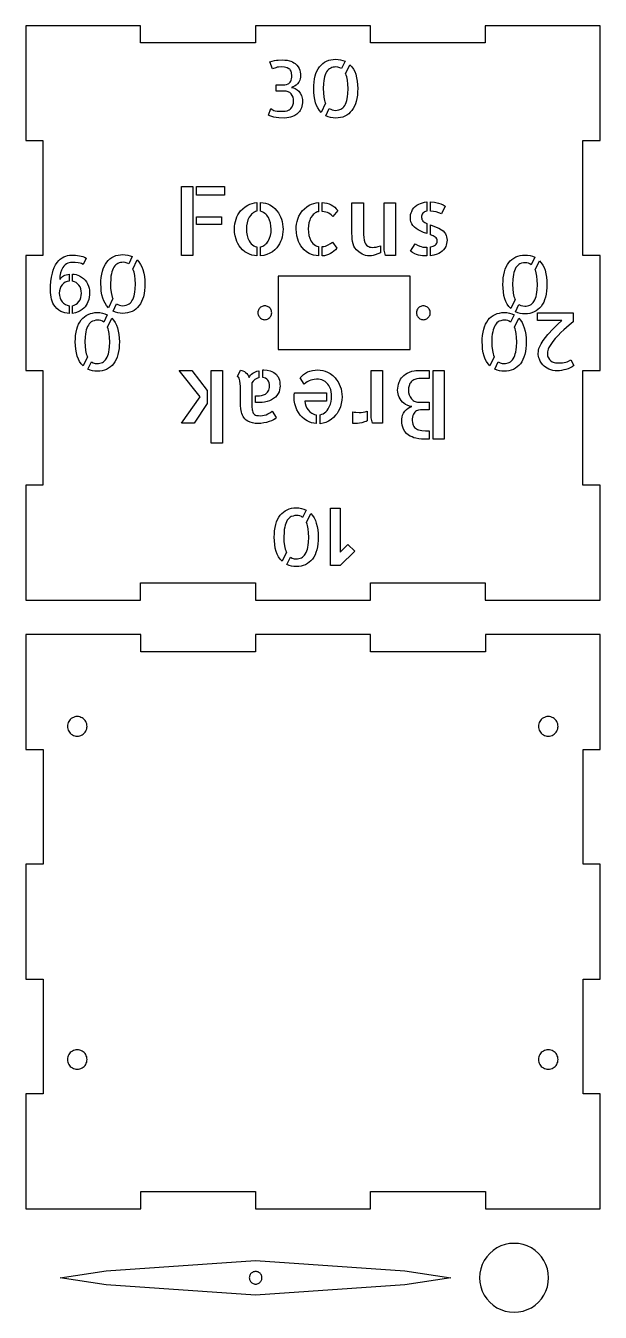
# Model space of a CAD drawing. Header units: millimetres. Extents: x 6 to 317, y 8 to 232.
# Drawn here: x 6 to 106, y 8 to 232 of the extents above; entities that cross this region are included whole.
import ezdxf

# ---------------------------------------------------------------- set-up
doc = ezdxf.new("R2010")
doc.units = ezdxf.units.MM
doc.layers.add('CUT', color=1, linetype='Continuous')
doc.layers.add('ENGRAVE', color=7, linetype='Continuous')

msp = doc.modelspace()

# ---------------------------------------------------------------- linework, layer by layer
at = {"layer": 'CUT'}
for points in [[(102.98, 211.97), (105.98, 211.97), (105.98, 231.97), (85.98, 231.97), (85.98, 228.97), (65.98, 228.97), (65.98, 231.97), (45.98, 231.97), (45.98, 228.97), (25.98, 228.97), (25.98, 231.97), (5.98, 231.97), (5.98, 211.97), (8.98, 211.97), (8.98, 191.97), (5.98, 191.97), (5.98, 171.97), (8.98, 171.97), (8.98, 151.97), (5.98, 151.97), (5.98, 131.97), (25.98, 131.97), (25.98, 134.97), (45.98, 134.97), (45.98, 131.97), (65.98, 131.97), (65.98, 134.97), (85.98, 134.97), (85.98, 131.97), (105.98, 131.97), (105.98, 151.97), (102.98, 151.97), (102.98, 171.97), (105.98, 171.97), (105.98, 191.97), (102.98, 191.97), (102.98, 211.97)], [(49.9, 175.6), (72.9, 175.6), (72.9, 188.4), (49.9, 188.4)], [(48.8, 182), (48.79, 182.16), (48.76, 182.31), (48.71, 182.46), (48.64, 182.6), (48.55, 182.73), (48.45, 182.85), (48.33, 182.95), (48.2, 183.04), (48.06, 183.11), (47.91, 183.16), (47.76, 183.19), (47.6, 183.2), (47.44, 183.19), (47.29, 183.16), (47.14, 183.11), (47, 183.04), (46.87, 182.95), (46.75, 182.85), (46.65, 182.73), (46.56, 182.6), (46.49, 182.46), (46.44, 182.31), (46.41, 182.16), (46.4, 182), (46.41, 181.84), (46.44, 181.69), (46.49, 181.54), (46.56, 181.4), (46.65, 181.27), (46.75, 181.15), (46.87, 181.05), (47, 180.96), (47.14, 180.89), (47.29, 180.84), (47.44, 180.81), (47.6, 180.8), (47.76, 180.81), (47.91, 180.84), (48.06, 180.89), (48.2, 180.96), (48.33, 181.05), (48.45, 181.15), (48.55, 181.27), (48.64, 181.4), (48.71, 181.54), (48.76, 181.69), (48.79, 181.84)], [(76.4, 182), (76.39, 182.16), (76.36, 182.31), (76.31, 182.46), (76.24, 182.6), (76.15, 182.73), (76.05, 182.85), (75.93, 182.95), (75.8, 183.04), (75.66, 183.11), (75.51, 183.16), (75.36, 183.19), (75.2, 183.2), (75.04, 183.19), (74.89, 183.16), (74.74, 183.11), (74.6, 183.04), (74.47, 182.95), (74.35, 182.85), (74.25, 182.73), (74.16, 182.6), (74.09, 182.46), (74.04, 182.31), (74.01, 182.16), (74, 182), (74.01, 181.84), (74.04, 181.69), (74.09, 181.54), (74.16, 181.4), (74.25, 181.27), (74.35, 181.15), (74.47, 181.05), (74.6, 180.96), (74.74, 180.89), (74.89, 180.84), (75.04, 180.81), (75.2, 180.8), (75.36, 180.81), (75.51, 180.84), (75.66, 180.89), (75.8, 180.96), (75.93, 181.05), (76.05, 181.15), (76.15, 181.27), (76.24, 181.4), (76.31, 181.54), (76.36, 181.69), (76.39, 181.84)], [(86, 26), (106, 26), (106, 46), (103, 46), (103, 66), (106, 66), (106, 86), (103, 86), (103, 106), (106, 106), (106, 126), (86, 126), (86, 123), (66, 123), (66, 126), (46, 126), (46, 123), (26, 123), (26, 126), (6, 126), (6, 106), (9, 106), (9, 86), (6, 86), (6, 66), (9, 66), (9, 46), (6, 46), (6, 26), (26, 26), (26, 29), (46, 29), (46, 26), (66, 26), (66, 29), (86, 29), (86, 26)], [(16.65, 110), (16.63, 110.22), (16.59, 110.44), (16.52, 110.65), (16.42, 110.85), (16.3, 111.03), (16.15, 111.2), (15.98, 111.35), (15.8, 111.47), (15.6, 111.57), (15.39, 111.64), (15.17, 111.69), (14.95, 111.7), (14.72, 111.69), (14.51, 111.64), (14.3, 111.57), (14.1, 111.47), (13.91, 111.35), (13.74, 111.2), (13.6, 111.03), (13.47, 110.85), (13.38, 110.65), (13.3, 110.44), (13.26, 110.22), (13.25, 110), (13.26, 109.78), (13.3, 109.56), (13.38, 109.35), (13.47, 109.15), (13.6, 108.97), (13.74, 108.8), (13.91, 108.65), (14.1, 108.53), (14.3, 108.43), (14.51, 108.36), (14.72, 108.31), (14.95, 108.3), (15.17, 108.31), (15.39, 108.36), (15.6, 108.43), (15.8, 108.53), (15.98, 108.65), (16.15, 108.8), (16.3, 108.97), (16.42, 109.15), (16.52, 109.35), (16.59, 109.56), (16.63, 109.78)], [(98.65, 110), (98.63, 110.22), (98.59, 110.44), (98.52, 110.65), (98.42, 110.85), (98.3, 111.03), (98.15, 111.2), (97.98, 111.35), (97.8, 111.47), (97.6, 111.57), (97.39, 111.64), (97.17, 111.69), (96.95, 111.7), (96.72, 111.69), (96.51, 111.64), (96.3, 111.57), (96.1, 111.47), (95.91, 111.35), (95.74, 111.2), (95.6, 111.03), (95.47, 110.85), (95.38, 110.65), (95.3, 110.44), (95.26, 110.22), (95.25, 110), (95.26, 109.78), (95.3, 109.56), (95.38, 109.35), (95.47, 109.15), (95.6, 108.97), (95.74, 108.8), (95.91, 108.65), (96.1, 108.53), (96.3, 108.43), (96.51, 108.36), (96.72, 108.31), (96.95, 108.3), (97.17, 108.31), (97.39, 108.36), (97.6, 108.43), (97.8, 108.53), (97.98, 108.65), (98.15, 108.8), (98.3, 108.97), (98.42, 109.15), (98.52, 109.35), (98.59, 109.56), (98.63, 109.78)], [(16.65, 52), (16.63, 52.22), (16.59, 52.44), (16.52, 52.65), (16.42, 52.85), (16.3, 53.03), (16.15, 53.2), (15.98, 53.35), (15.8, 53.47), (15.6, 53.57), (15.39, 53.64), (15.17, 53.69), (14.95, 53.7), (14.72, 53.69), (14.51, 53.64), (14.3, 53.57), (14.1, 53.47), (13.91, 53.35), (13.74, 53.2), (13.6, 53.03), (13.47, 52.85), (13.38, 52.65), (13.3, 52.44), (13.26, 52.22), (13.25, 52), (13.26, 51.78), (13.3, 51.56), (13.38, 51.35), (13.47, 51.15), (13.6, 50.97), (13.74, 50.8), (13.91, 50.65), (14.1, 50.53), (14.3, 50.43), (14.51, 50.36), (14.72, 50.31), (14.95, 50.3), (15.17, 50.31), (15.39, 50.36), (15.6, 50.43), (15.8, 50.53), (15.98, 50.65), (16.15, 50.8), (16.3, 50.97), (16.42, 51.15), (16.52, 51.35), (16.59, 51.56), (16.63, 51.78)], [(98.65, 52), (98.63, 52.22), (98.59, 52.44), (98.52, 52.65), (98.42, 52.85), (98.3, 53.03), (98.15, 53.2), (97.98, 53.35), (97.8, 53.47), (97.6, 53.57), (97.39, 53.64), (97.17, 53.69), (96.95, 53.7), (96.72, 53.69), (96.51, 53.64), (96.3, 53.57), (96.1, 53.47), (95.91, 53.35), (95.74, 53.2), (95.6, 53.03), (95.47, 52.85), (95.38, 52.65), (95.3, 52.44), (95.26, 52.22), (95.25, 52), (95.26, 51.78), (95.3, 51.56), (95.38, 51.35), (95.47, 51.15), (95.6, 50.97), (95.74, 50.8), (95.91, 50.65), (96.1, 50.53), (96.3, 50.43), (96.51, 50.36), (96.72, 50.31), (96.95, 50.3), (97.17, 50.31), (97.39, 50.36), (97.6, 50.43), (97.8, 50.53), (97.98, 50.65), (98.15, 50.8), (98.3, 50.97), (98.42, 51.15), (98.52, 51.35), (98.59, 51.56), (98.63, 51.78)], [(97, 14), (96.95, 14.78), (96.8, 15.55), (96.54, 16.3), (96.2, 17), (95.76, 17.65), (95.24, 18.24), (94.65, 18.76), (94, 19.2), (93.3, 19.54), (92.55, 19.8), (91.78, 19.95), (91, 20), (90.22, 19.95), (89.45, 19.8), (88.7, 19.54), (88, 19.2), (87.35, 18.76), (86.76, 18.24), (86.24, 17.65), (85.8, 17), (85.46, 16.3), (85.2, 15.55), (85.05, 14.78), (85, 14), (85.05, 13.22), (85.2, 12.45), (85.46, 11.7), (85.8, 11), (86.24, 10.35), (86.76, 9.76), (87.35, 9.24), (88, 8.8), (88.7, 8.46), (89.45, 8.2), (90.22, 8.05), (91, 8), (91.78, 8.05), (92.55, 8.2), (93.3, 8.46), (94, 8.8), (94.65, 9.24), (95.24, 9.76), (95.76, 10.35), (96.2, 11), (96.54, 11.7), (96.8, 12.45), (96.95, 13.22)], [(46, 17), (72, 15.2), (80, 14), (72, 12.8), (46, 11), (20, 12.8), (12, 14), (20, 15.2)], [(47.1, 14), (47.09, 14.14), (47.06, 14.28), (47.02, 14.42), (46.95, 14.55), (46.87, 14.67), (46.78, 14.78), (46.67, 14.87), (46.55, 14.95), (46.42, 15.02), (46.28, 15.06), (46.14, 15.09), (46, 15.1), (45.86, 15.09), (45.72, 15.06), (45.58, 15.02), (45.45, 14.95), (45.33, 14.87), (45.22, 14.78), (45.13, 14.67), (45.05, 14.55), (44.98, 14.42), (44.94, 14.28), (44.91, 14.14), (44.9, 14), (44.91, 13.86), (44.94, 13.72), (44.98, 13.58), (45.05, 13.45), (45.13, 13.33), (45.22, 13.22), (45.33, 13.13), (45.45, 13.05), (45.58, 12.98), (45.72, 12.94), (45.86, 12.91), (46, 12.9), (46.14, 12.91), (46.28, 12.94), (46.42, 12.98), (46.55, 13.05), (46.67, 13.13), (46.78, 13.22), (46.87, 13.33), (46.95, 13.45), (47.02, 13.58), (47.06, 13.72), (47.09, 13.86)]]:
    msp.add_lwpolyline(points, close=True, dxfattribs=at)
at = {"layer": 'ENGRAVE'}
for points in [[(52.77, 221.46), (52.5, 221.32), (52.24, 221.23), (52.57, 221.16), (52.89, 221.03), (53.21, 220.83), (53.5, 220.57), (53.77, 220.23), (53.98, 219.84), (54.06, 219.61), (54.12, 219.37), (54.16, 219.12), (54.17, 218.86), (54.16, 218.55), (54.12, 218.25), (54.06, 217.96), (53.97, 217.69), (53.75, 217.24), (53.62, 217.05), (53.48, 216.87), (53.16, 216.58), (52.8, 216.34), (52.45, 216.18), (52.08, 216.05), (51.76, 215.98), (51.43, 215.93), (50.98, 215.9), (50.05, 215.94), (49.6, 215.98), (49.18, 216.06), (48.67, 216.2), (48.45, 216.29), (48.27, 216.38), (48.63, 217.54), (48.86, 217.4), (49, 217.31), (49.18, 217.24), (49.43, 217.17), (49.75, 217.12), (50.21, 217.08), (50.75, 217.07), (51.15, 217.09), (51.52, 217.18), (51.7, 217.25), (51.86, 217.34), (52.01, 217.45), (52.15, 217.58), (52.35, 217.85), (52.5, 218.17), (52.58, 218.5), (52.61, 218.86), (52.58, 219.2), (52.51, 219.52), (52.37, 219.82), (52.19, 220.09), (52.07, 220.22), (51.94, 220.32), (51.8, 220.41), (51.64, 220.48), (51.31, 220.57), (50.95, 220.6), (49.58, 220.6), (49.57, 221.7), (50.49, 221.7), (51.09, 221.71), (51.39, 221.75), (51.67, 221.86), (51.8, 221.94), (51.92, 222.04), (52.03, 222.17), (52.12, 222.32), (52.2, 222.52), (52.26, 222.74), (52.29, 222.99), (52.3, 223.25), (52.25, 223.77), (52.18, 224.04), (52.03, 224.27), (51.93, 224.38), (51.8, 224.48), (51.5, 224.64), (51.28, 224.71), (51.05, 224.76), (50.52, 224.79), (49.99, 224.76), (49.74, 224.73), (49.52, 224.67), (48.96, 224.49), (48.49, 225.71), (49.29, 225.91), (49.61, 225.97), (49.95, 226), (50.68, 226.02), (51.09, 226), (51.49, 225.95), (51.89, 225.87), (52.16, 225.78), (52.42, 225.67), (52.66, 225.53), (52.89, 225.37), (53.16, 225.12), (53.38, 224.83), (53.56, 224.5), (53.68, 224.21), (53.76, 223.91), (53.8, 223.58), (53.82, 223.25), (53.8, 222.99), (53.75, 222.74), (53.67, 222.49), (53.5, 222.17), (53.29, 221.88), (53.04, 221.65), (52.77, 221.46)], [(60.98, 224.5), (60.66, 224.66), (60.32, 224.76), (59.97, 224.79), (59.73, 224.78), (59.5, 224.74), (59.28, 224.68), (59.07, 224.6), (58.86, 224.48), (58.68, 224.33), (58.52, 224.16), (58.37, 223.95), (58.23, 223.69), (58.11, 223.4), (58.01, 223.1), (57.93, 222.78), (57.86, 222.36), (57.81, 221.92), (57.76, 221.02), (57.79, 220.27), (57.87, 219.55), (57.98, 218.98), (58.06, 218.72), (58.16, 218.47), (57.41, 216.88), (57.1, 217.24), (56.84, 217.65), (56.62, 218.08), (56.45, 218.54), (56.29, 219.14), (56.18, 219.75), (56.13, 220.38), (56.11, 221.02), (56.12, 221.58), (56.17, 222.15), (56.25, 222.7), (56.37, 223.23), (56.51, 223.67), (56.68, 224.08), (56.89, 224.47), (57.13, 224.83), (57.39, 225.12), (57.68, 225.39), (58, 225.61), (58.34, 225.8), (58.72, 225.95), (59.11, 226.05), (59.52, 226.11), (59.93, 226.13), (60.36, 226.11), (60.78, 226.05), (61.19, 225.94), (61.57, 225.78), (60.98, 224.5)], [(61.68, 223.59), (61.67, 223.62), (62.42, 225.19), (62.74, 224.84), (63.02, 224.43), (63.25, 223.99), (63.43, 223.53), (63.59, 222.92), (63.7, 222.3), (63.75, 221.66), (63.77, 221.02), (63.76, 220.45), (63.71, 219.88), (63.63, 219.33), (63.51, 218.79), (63.37, 218.36), (63.2, 217.94), (62.99, 217.55), (62.74, 217.19), (62.48, 216.9), (62.2, 216.64), (61.88, 216.41), (61.53, 216.23), (61.16, 216.08), (60.76, 215.98), (60.35, 215.92), (59.93, 215.9), (59.49, 215.93), (59.05, 215.99), (58.63, 216.11), (58.22, 216.28), (58.83, 217.57), (59.07, 217.42), (59.32, 217.31), (59.6, 217.25), (59.89, 217.23), (60.21, 217.25), (60.51, 217.32), (60.81, 217.43), (61.01, 217.55), (61.2, 217.69), (61.36, 217.87), (61.51, 218.07), (61.65, 218.33), (61.77, 218.62), (61.87, 218.93), (61.95, 219.25), (62.02, 219.67), (62.07, 220.11), (62.12, 221.02), (62.08, 221.78), (61.99, 222.51), (61.87, 223.08), (61.78, 223.34), (61.68, 223.59)], [(35.06, 191.97), (33.08, 191.97), (33.08, 203.97), (35.06, 203.97), (35.06, 191.97)], [(35.73, 202.49), (35.73, 203.97), (40.58, 203.97), (40.58, 202.49), (35.73, 202.49)], [(43.36, 193.35), (43.12, 193.68), (42.91, 194.04), (42.74, 194.41), (42.59, 194.8), (42.44, 195.38), (42.35, 195.97), (42.32, 196.56), (42.34, 197.01), (42.39, 197.46), (42.48, 197.89), (42.6, 198.32), (42.75, 198.7), (42.93, 199.07), (43.14, 199.42), (43.39, 199.74), (43.75, 200.12), (44.17, 200.45), (44.62, 200.73), (44.99, 200.9), (45.38, 201.03), (45.78, 201.13), (46.2, 201.18), (46.2, 199.67), (45.99, 199.61), (45.8, 199.53), (45.61, 199.43), (45.44, 199.31), (45.29, 199.16), (45.14, 199), (44.89, 198.65), (44.77, 198.41), (44.67, 198.17), (44.52, 197.67), (44.43, 197.15), (44.41, 196.61), (44.44, 196.04), (44.53, 195.47), (44.67, 194.97), (44.88, 194.51), (45.04, 194.25), (45.22, 194.02), (45.44, 193.81), (45.67, 193.65), (45.93, 193.53), (46.2, 193.47), (46.2, 191.91), (45.78, 191.96), (45.36, 192.05), (44.96, 192.18), (44.59, 192.35), (44.14, 192.63), (43.73, 192.97), (43.36, 193.35)], [(47.63, 199.31), (47.4, 199.47), (47.14, 199.59), (46.86, 199.67), (46.86, 201.2), (47.29, 201.16), (47.71, 201.07), (48.11, 200.94), (48.49, 200.77), (48.95, 200.49), (49.36, 200.15), (49.72, 199.76), (49.96, 199.42), (50.17, 199.07), (50.35, 198.69), (50.49, 198.3), (50.62, 197.87), (50.7, 197.43), (50.75, 196.98), (50.77, 196.53), (50.75, 196.08), (50.7, 195.63), (50.61, 195.19), (50.49, 194.76), (50.33, 194.38), (50.15, 194.01), (49.94, 193.66), (49.7, 193.33), (49.33, 192.95), (48.92, 192.62), (48.46, 192.35), (47.95, 192.13), (47.41, 191.98), (46.86, 191.91), (46.86, 193.47), (47.07, 193.53), (47.27, 193.61), (47.45, 193.71), (47.63, 193.83), (47.79, 193.98), (47.93, 194.14), (48.19, 194.49), (48.32, 194.72), (48.42, 194.96), (48.58, 195.47), (48.68, 195.99), (48.7, 196.53), (48.67, 197.1), (48.58, 197.66), (48.43, 198.15), (48.22, 198.61), (48.09, 198.81), (47.95, 198.99), (47.8, 199.16), (47.63, 199.31)], [(54.11, 193.35), (53.87, 193.68), (53.66, 194.04), (53.48, 194.41), (53.34, 194.8), (53.19, 195.38), (53.1, 195.97), (53.07, 196.56), (53.08, 197.01), (53.13, 197.45), (53.22, 197.88), (53.34, 198.3), (53.54, 198.81), (53.8, 199.29), (54.12, 199.74), (54.49, 200.12), (54.9, 200.46), (55.35, 200.74), (55.73, 200.91), (56.12, 201.04), (56.52, 201.13), (56.94, 201.18), (56.94, 199.6), (56.74, 199.55), (56.54, 199.47), (56.36, 199.37), (56.19, 199.25), (56.03, 199.11), (55.89, 198.96), (55.64, 198.6), (55.52, 198.38), (55.42, 198.14), (55.26, 197.65), (55.18, 197.14), (55.15, 196.61), (55.18, 196.04), (55.27, 195.48), (55.42, 194.99), (55.62, 194.54), (55.78, 194.29), (55.97, 194.06), (56.18, 193.86), (56.41, 193.7), (56.67, 193.58), (56.94, 193.52), (56.94, 191.91), (56.52, 191.95), (56.1, 192.03), (55.71, 192.16), (55.33, 192.34), (54.88, 192.62), (54.47, 192.96), (54.11, 193.35)], [(59.15, 200.8), (59.47, 200.61), (59.77, 200.38), (60.05, 200.12), (60.31, 199.83), (59.43, 198.78), (59.29, 198.93), (59.13, 199.07), (58.76, 199.32), (58.5, 199.44), (58.22, 199.53), (57.92, 199.59), (57.61, 199.62), (57.61, 201.18), (58.01, 201.15), (58.41, 201.07), (58.79, 200.96), (59.15, 200.8)], [(62.78, 201.15), (64.77, 201.15), (64.77, 196.15), (64.78, 195.62), (64.82, 195.09), (64.89, 194.63), (65.03, 194.22), (65.15, 193.99), (65.32, 193.78), (65.52, 193.62), (65.7, 193.51), (65.91, 193.44), (66.14, 193.4), (66.38, 193.39), (66.65, 193.4), (66.98, 193.45), (67.36, 193.54), (67.73, 193.66), (67.73, 192.46), (67.28, 192.24), (66.81, 192.06), (66.49, 191.97), (66.16, 191.91), (65.83, 191.89), (65.47, 191.91), (65.13, 191.96), (64.83, 192.06), (64.55, 192.19), (64.29, 192.36), (64.04, 192.54), (63.55, 192.98), (63.3, 193.28), (63.11, 193.62), (62.97, 194), (62.87, 194.39), (62.82, 194.79), (62.79, 195.19), (62.78, 195.99), (62.78, 201.15)], [(68.4, 192.92), (68.4, 201.15), (70.38, 201.15), (70.38, 191.97), (68.61, 191.97), (68.4, 192.92)], [(73.37, 197.2), (73.17, 197.48), (73.04, 197.81), (72.96, 198.16), (72.94, 198.53), (72.95, 198.82), (72.99, 199.11), (73.06, 199.38), (73.17, 199.65), (73.34, 199.96), (73.55, 200.24), (73.8, 200.49), (74.09, 200.71), (74.39, 200.89), (74.72, 201.04), (75.07, 201.16), (75.42, 201.25), (75.79, 201.3), (75.79, 199.67), (75.59, 199.62), (75.42, 199.55), (75.26, 199.45), (75.13, 199.33), (75.02, 199.18), (74.95, 199), (74.9, 198.81), (74.89, 198.6), (74.91, 198.41), (74.95, 198.25), (75.03, 198.1), (75.14, 197.97), (75.44, 197.74), (75.79, 197.55), (75.79, 195.81), (75.23, 196), (74.66, 196.24), (74.3, 196.44), (73.96, 196.67), (73.64, 196.92), (73.37, 197.2)], [(77.81, 201.11), (78.23, 200.97), (78.63, 200.79), (79.01, 200.56), (78.38, 199.21), (77.92, 199.41), (77.44, 199.56), (76.95, 199.65), (76.45, 199.7), (76.45, 201.31), (77.14, 201.25), (77.81, 201.11)], [(35.73, 198.71), (40.08, 198.71), (40.08, 197.37), (35.73, 197.37), (35.73, 198.71)], [(77.28, 195.15), (76.89, 195.38), (76.45, 195.57), (76.45, 197.29), (77.45, 196.93), (77.92, 196.72), (78.37, 196.45), (78.63, 196.24), (78.86, 195.99), (79.05, 195.72), (79.17, 195.48), (79.26, 195.22), (79.3, 194.93), (79.32, 194.64), (79.3, 194.35), (79.26, 194.06), (79.19, 193.79), (79.09, 193.53), (78.92, 193.24), (78.72, 192.96), (78.48, 192.72), (78.2, 192.5), (77.9, 192.32), (77.58, 192.18), (77.02, 192.02), (76.45, 191.92), (76.45, 193.47), (76.7, 193.52), (76.93, 193.6), (77.13, 193.7), (77.31, 193.82), (77.44, 193.96), (77.54, 194.12), (77.59, 194.3), (77.61, 194.49), (77.59, 194.69), (77.53, 194.87), (77.42, 195.02), (77.28, 195.15)], [(59.04, 192.29), (58.71, 192.13), (58.36, 192.02), (57.99, 191.94), (57.61, 191.91), (57.61, 193.52), (57.88, 193.56), (58.14, 193.62), (58.38, 193.7), (58.61, 193.8), (59.01, 194.04), (59.4, 194.31), (60.13, 193.26), (59.89, 192.97), (59.62, 192.71), (59.34, 192.48), (59.04, 192.29)], [(73.69, 192.28), (73.32, 192.48), (72.97, 192.7), (73.8, 194.02), (74.18, 193.79), (74.57, 193.6), (74.83, 193.51), (75.11, 193.45), (75.4, 193.41), (75.71, 193.4), (75.79, 193.4), (75.79, 191.89), (75.04, 191.91), (74.7, 191.95), (74.36, 192.03), (74.02, 192.14), (73.69, 192.28)], [(15.13, 190.71), (14.6, 190.76), (14.06, 190.77), (13.8, 190.76), (13.56, 190.71), (13.32, 190.64), (13.1, 190.53), (12.84, 190.35), (12.62, 190.13), (12.43, 189.88), (12.3, 189.66), (12.19, 189.43), (12.03, 188.94), (11.93, 188.4), (11.89, 187.84), (11.95, 187.86), (12, 187.87), (12.1, 188.02), (12.23, 188.16), (12.39, 188.29), (12.57, 188.41), (12.8, 188.52), (13.04, 188.6), (13.3, 188.67), (13.56, 188.71), (13.56, 187.52), (13.21, 187.45), (12.87, 187.31), (12.58, 187.11), (12.33, 186.86), (12.12, 186.55), (11.96, 186.21), (11.86, 185.81), (11.83, 185.4), (11.86, 184.98), (11.96, 184.57), (12.12, 184.23), (12.33, 183.91), (12.58, 183.65), (12.88, 183.44), (13.21, 183.3), (13.56, 183.22), (13.56, 181.89), (13.18, 181.92), (12.81, 181.99), (12.45, 182.1), (12.12, 182.24), (11.73, 182.47), (11.39, 182.76), (11.09, 183.09), (10.89, 183.38), (10.72, 183.68), (10.59, 184.01), (10.48, 184.34), (10.4, 184.73), (10.34, 185.12), (10.3, 185.52), (10.29, 185.92), (10.31, 186.68), (10.36, 187.43), (10.46, 188.17), (10.62, 188.9), (10.77, 189.4), (10.96, 189.89), (11.19, 190.35), (11.47, 190.77), (11.72, 191.08), (12, 191.34), (12.3, 191.57), (12.63, 191.75), (12.94, 191.87), (13.26, 191.96), (13.59, 192.02), (13.91, 192.04), (14.63, 192.01), (15.35, 191.94), (15.66, 191.88), (15.95, 191.8), (16.23, 191.68), (16.49, 191.53), (15.98, 190.41), (15.71, 190.55), (15.43, 190.65), (15.13, 190.71)], [(23.94, 190.5), (23.62, 190.66), (23.29, 190.76), (22.94, 190.79), (22.7, 190.78), (22.46, 190.74), (22.24, 190.68), (22.03, 190.6), (21.83, 190.48), (21.64, 190.33), (21.48, 190.16), (21.33, 189.95), (21.19, 189.69), (21.07, 189.4), (20.97, 189.1), (20.89, 188.78), (20.82, 188.36), (20.77, 187.92), (20.72, 187.02), (20.76, 186.27), (20.83, 185.55), (20.95, 184.98), (21.02, 184.72), (21.12, 184.47), (20.37, 182.88), (20.06, 183.24), (19.8, 183.65), (19.58, 184.08), (19.41, 184.54), (19.25, 185.14), (19.14, 185.75), (19.09, 186.38), (19.07, 187.02), (19.08, 187.58), (19.13, 188.15), (19.21, 188.7), (19.33, 189.23), (19.47, 189.67), (19.64, 190.08), (19.85, 190.47), (20.09, 190.83), (20.35, 191.12), (20.64, 191.39), (20.96, 191.61), (21.3, 191.8), (21.68, 191.95), (22.07, 192.05), (22.48, 192.11), (22.89, 192.13), (23.32, 192.11), (23.74, 192.05), (24.15, 191.94), (24.53, 191.78), (23.94, 190.5)], [(24.64, 189.59), (24.63, 189.62), (25.38, 191.19), (25.7, 190.84), (25.98, 190.43), (26.21, 189.99), (26.39, 189.53), (26.55, 188.92), (26.66, 188.3), (26.71, 187.66), (26.73, 187.02), (26.72, 186.45), (26.67, 185.88), (26.59, 185.33), (26.47, 184.79), (26.33, 184.36), (26.16, 183.94), (25.95, 183.55), (25.7, 183.19), (25.45, 182.9), (25.16, 182.64), (24.84, 182.41), (24.5, 182.23), (24.12, 182.08), (23.72, 181.98), (23.31, 181.92), (22.89, 181.9), (22.45, 181.93), (22.01, 181.99), (21.59, 182.11), (21.19, 182.28), (21.8, 183.57), (22.03, 183.42), (22.28, 183.31), (22.56, 183.25), (22.85, 183.23), (23.17, 183.25), (23.48, 183.32), (23.77, 183.43), (23.97, 183.55), (24.16, 183.69), (24.32, 183.87), (24.47, 184.07), (24.61, 184.33), (24.73, 184.62), (24.83, 184.93), (24.91, 185.25), (24.98, 185.67), (25.03, 186.11), (25.08, 187.02), (25.04, 187.78), (24.96, 188.51), (24.83, 189.08), (24.74, 189.34), (24.64, 189.59)], [(91.15, 184.35), (91.16, 184.32), (90.41, 182.75), (90.08, 183.11), (89.81, 183.51), (89.58, 183.95), (89.4, 184.42), (89.24, 185.02), (89.13, 185.64), (89.07, 186.28), (89.06, 186.93), (89.07, 187.49), (89.12, 188.06), (89.2, 188.61), (89.32, 189.15), (89.46, 189.58), (89.63, 190), (89.84, 190.39), (90.09, 190.75), (90.34, 191.04), (90.63, 191.3), (90.95, 191.53), (91.29, 191.71), (91.67, 191.86), (92.07, 191.96), (92.48, 192.02), (92.9, 192.04), (93.34, 192.02), (93.78, 191.95), (94.2, 191.83), (94.6, 191.66), (93.99, 190.37), (93.76, 190.52), (93.51, 190.63), (93.23, 190.69), (92.94, 190.71), (92.62, 190.69), (92.31, 190.62), (92.02, 190.51), (91.82, 190.4), (91.63, 190.25), (91.47, 190.07), (91.32, 189.87), (91.18, 189.61), (91.06, 189.32), (90.96, 189.01), (90.88, 188.69), (90.81, 188.27), (90.76, 187.83), (90.71, 186.93), (90.75, 186.16), (90.83, 185.43), (90.96, 184.86), (91.04, 184.6), (91.15, 184.35)], [(91.85, 183.44), (92.16, 183.28), (92.5, 183.18), (92.85, 183.15), (93.09, 183.16), (93.33, 183.2), (93.55, 183.26), (93.76, 183.34), (93.96, 183.46), (94.15, 183.61), (94.31, 183.78), (94.45, 183.99), (94.6, 184.25), (94.72, 184.54), (94.82, 184.84), (94.9, 185.16), (94.97, 185.58), (95.02, 186.02), (95.07, 186.93), (95.03, 187.67), (94.96, 188.39), (94.84, 188.96), (94.77, 189.22), (94.67, 189.48), (95.42, 191.06), (95.73, 190.7), (95.99, 190.3), (96.21, 189.86), (96.38, 189.4), (96.54, 188.8), (96.64, 188.19), (96.7, 187.56), (96.72, 186.93), (96.7, 186.36), (96.66, 185.8), (96.58, 185.24), (96.46, 184.71), (96.32, 184.28), (96.15, 183.86), (95.94, 183.47), (95.7, 183.11), (95.44, 182.82), (95.15, 182.56), (94.83, 182.33), (94.49, 182.14), (94.11, 182), (93.72, 181.89), (93.31, 181.83), (92.9, 181.81), (92.46, 181.83), (92.04, 181.89), (91.64, 182), (91.25, 182.16), (91.85, 183.44)], [(15.24, 186.8), (15.01, 187.05), (14.75, 187.26), (14.45, 187.41), (14.12, 187.5), (14.12, 188.74), (14.44, 188.71), (14.76, 188.65), (15.06, 188.55), (15.35, 188.42), (15.7, 188.21), (16.02, 187.96), (16.3, 187.68), (16.54, 187.36), (16.74, 187.02), (16.9, 186.66), (17.01, 186.29), (17.08, 185.92), (17.1, 185.54), (17.09, 185.11), (17.04, 184.69), (16.95, 184.29), (16.82, 183.9), (16.68, 183.6), (16.51, 183.31), (16.32, 183.05), (16.1, 182.81), (15.8, 182.56), (15.47, 182.35), (15.12, 182.17), (14.62, 182), (14.12, 181.9), (14.12, 183.23), (14.44, 183.33), (14.74, 183.49), (15.01, 183.7), (15.24, 183.96), (15.44, 184.28), (15.57, 184.63), (15.65, 185.01), (15.68, 185.4), (15.65, 185.78), (15.58, 186.15), (15.44, 186.49), (15.24, 186.8)], [(16.7, 174.35), (16.72, 174.32), (15.97, 172.75), (15.64, 173.11), (15.36, 173.51), (15.14, 173.95), (14.96, 174.42), (14.8, 175.02), (14.69, 175.64), (14.63, 176.28), (14.61, 176.93), (14.63, 177.49), (14.67, 178.06), (14.75, 178.61), (14.88, 179.15), (15.01, 179.58), (15.19, 180), (15.39, 180.39), (15.64, 180.75), (15.9, 181.04), (16.19, 181.3), (16.51, 181.53), (16.85, 181.71), (17.23, 181.86), (17.62, 181.96), (18.03, 182.02), (18.45, 182.04), (18.9, 182.02), (19.34, 181.95), (19.76, 181.83), (20.16, 181.66), (19.55, 180.37), (19.32, 180.52), (19.06, 180.63), (18.78, 180.69), (18.49, 180.71), (18.18, 180.69), (17.87, 180.62), (17.58, 180.51), (17.37, 180.4), (17.19, 180.25), (17.02, 180.07), (16.88, 179.87), (16.73, 179.61), (16.61, 179.32), (16.52, 179.01), (16.44, 178.69), (16.36, 178.27), (16.31, 177.83), (16.27, 176.93), (16.3, 176.16), (16.39, 175.43), (16.52, 174.86), (16.6, 174.6), (16.7, 174.35)], [(87.54, 174.35), (87.55, 174.32), (86.8, 172.75), (86.48, 173.11), (86.2, 173.51), (85.97, 173.95), (85.79, 174.42), (85.63, 175.02), (85.52, 175.64), (85.47, 176.28), (85.45, 176.93), (85.46, 177.49), (85.51, 178.06), (85.59, 178.61), (85.71, 179.15), (85.85, 179.58), (86.02, 180), (86.23, 180.39), (86.48, 180.75), (86.74, 181.04), (87.02, 181.3), (87.34, 181.53), (87.69, 181.71), (88.06, 181.86), (88.46, 181.96), (88.87, 182.02), (89.29, 182.04), (89.73, 182.02), (90.17, 181.95), (90.59, 181.83), (90.99, 181.66), (90.39, 180.37), (90.15, 180.52), (89.9, 180.63), (89.62, 180.69), (89.33, 180.71), (89.01, 180.69), (88.71, 180.62), (88.41, 180.51), (88.21, 180.4), (88.02, 180.25), (87.86, 180.07), (87.71, 179.87), (87.57, 179.61), (87.45, 179.32), (87.35, 179.01), (87.27, 178.69), (87.2, 178.27), (87.15, 177.83), (87.1, 176.93), (87.14, 176.16), (87.23, 175.43), (87.35, 174.86), (87.44, 174.6), (87.54, 174.35)], [(95.4, 173.9), (95.31, 174.16), (95.25, 174.42), (95.21, 174.68), (95.2, 174.94), (95.22, 175.22), (95.26, 175.49), (95.33, 175.77), (95.43, 176.04), (95.71, 176.61), (96.04, 177.15), (96.44, 177.69), (96.88, 178.21), (97.79, 179.19), (98.64, 180.02), (99.3, 180.66), (95.05, 180.66), (95.05, 181.97), (101.26, 181.97), (101.26, 180.45), (100.59, 179.86), (99.65, 179.03), (99.14, 178.54), (98.65, 178.04), (98.17, 177.53), (97.73, 176.99), (97.37, 176.48), (97.05, 175.93), (96.94, 175.69), (96.86, 175.45), (96.81, 175.2), (96.79, 174.96), (96.8, 174.74), (96.83, 174.53), (96.88, 174.34), (96.96, 174.16), (97.14, 173.88), (97.38, 173.64), (97.65, 173.47), (97.95, 173.36), (98.23, 173.3), (98.53, 173.28), (98.96, 173.28), (99.4, 173.31), (99.7, 173.35), (100, 173.4), (100.24, 173.47), (100.46, 173.57), (100.9, 173.82), (101.37, 172.81), (101.08, 172.6), (100.77, 172.42), (100.4, 172.26), (100.02, 172.14), (99.64, 172.04), (99.26, 171.97), (98.91, 171.92), (98.55, 171.91), (98.15, 171.92), (97.77, 171.97), (97.39, 172.06), (97.04, 172.19), (96.75, 172.34), (96.48, 172.51), (96.23, 172.7), (96, 172.92), (95.76, 173.22), (95.56, 173.55), (95.4, 173.9)], [(17.41, 173.44), (17.72, 173.28), (18.06, 173.18), (18.41, 173.15), (18.65, 173.16), (18.88, 173.2), (19.11, 173.26), (19.32, 173.34), (19.52, 173.46), (19.7, 173.61), (19.87, 173.78), (20.01, 173.99), (20.15, 174.25), (20.27, 174.54), (20.37, 174.84), (20.45, 175.16), (20.53, 175.58), (20.58, 176.02), (20.62, 176.93), (20.59, 177.67), (20.51, 178.39), (20.4, 178.96), (20.32, 179.22), (20.23, 179.48), (20.97, 181.06), (21.28, 180.7), (21.55, 180.3), (21.76, 179.86), (21.94, 179.4), (22.1, 178.8), (22.2, 178.19), (22.26, 177.56), (22.28, 176.93), (22.26, 176.36), (22.22, 175.8), (22.13, 175.24), (22.01, 174.71), (21.88, 174.28), (21.71, 173.86), (21.5, 173.47), (21.25, 173.11), (21, 172.82), (20.71, 172.56), (20.39, 172.33), (20.04, 172.14), (19.67, 172), (19.27, 171.89), (18.87, 171.83), (18.45, 171.81), (18.02, 171.83), (17.6, 171.89), (17.2, 172), (16.81, 172.16), (17.41, 173.44)], [(88.24, 173.44), (88.56, 173.28), (88.9, 173.18), (89.25, 173.15), (89.49, 173.16), (89.72, 173.2), (89.94, 173.26), (90.15, 173.34), (90.36, 173.46), (90.54, 173.61), (90.7, 173.78), (90.85, 173.99), (90.99, 174.25), (91.11, 174.54), (91.21, 174.84), (91.29, 175.16), (91.36, 175.58), (91.41, 176.02), (91.46, 176.93), (91.43, 177.67), (91.35, 178.39), (91.24, 178.96), (91.16, 179.22), (91.06, 179.48), (91.81, 181.06), (92.12, 180.7), (92.38, 180.3), (92.6, 179.86), (92.77, 179.4), (92.93, 178.8), (93.04, 178.19), (93.09, 177.56), (93.11, 176.93), (93.1, 176.36), (93.05, 175.8), (92.97, 175.24), (92.85, 174.71), (92.71, 174.28), (92.54, 173.86), (92.33, 173.47), (92.09, 173.11), (91.83, 172.82), (91.54, 172.56), (91.22, 172.33), (90.88, 172.14), (90.5, 172), (90.11, 171.89), (89.7, 171.83), (89.29, 171.81), (88.86, 171.83), (88.44, 171.89), (88.03, 172), (87.65, 172.16), (88.24, 173.44)], [(35.32, 162.79), (33.1, 162.79), (36.32, 167.36), (32.68, 171.97), (34.92, 171.97), (37.59, 168.46), (37.59, 166.19), (35.32, 162.79)], [(38.26, 159.32), (38.26, 171.97), (40.24, 171.97), (40.24, 159.32), (38.26, 159.32)], [(43.39, 165.86), (43.36, 166.43), (43.35, 167.01), (43.35, 169.25), (43.34, 169.63), (43.27, 170.15), (43.21, 170.39), (43.12, 170.62), (43, 170.79), (42.92, 170.85), (42.83, 170.9), (43.35, 171.99), (43.58, 171.96), (43.8, 171.89), (44.04, 171.77), (44.26, 171.61), (44.46, 171.43), (44.63, 171.21), (44.77, 170.98), (44.87, 170.73), (44.98, 170.94), (45.12, 171.13), (45.3, 171.3), (45.51, 171.46), (45.85, 171.65), (46.21, 171.81), (46.58, 171.92), (46.58, 170.68), (46.33, 170.61), (46.09, 170.51), (45.87, 170.37), (45.57, 170.11), (45.32, 169.81), (45.32, 166.37), (45.34, 165.7), (45.41, 165.1), (45.45, 164.9), (45.51, 164.71), (45.59, 164.54), (45.68, 164.41), (45.82, 164.28), (45.98, 164.19), (46.16, 164.13), (46.48, 164.09), (46.84, 164.08), (47.18, 164.1), (47.51, 164.17), (47.81, 164.26), (48.1, 164.38), (48.34, 164.5), (48.57, 164.65), (48.87, 164.87), (49.6, 163.75), (49.39, 163.56), (49.12, 163.38), (48.75, 163.2), (48.37, 163.05), (47.91, 162.92), (47.45, 162.82), (46.93, 162.75), (46.41, 162.73), (45.94, 162.75), (45.46, 162.82), (45.03, 162.95), (44.62, 163.15), (44.37, 163.32), (44.14, 163.53), (43.95, 163.76), (43.81, 163.97), (43.7, 164.2), (43.61, 164.45), (43.55, 164.71), (43.45, 165.28), (43.39, 165.86)], [(48.21, 168.35), (48.31, 168.54), (48.37, 168.74), (48.41, 168.97), (48.42, 169.2), (48.4, 169.51), (48.35, 169.8), (48.26, 170.07), (48.12, 170.29), (47.94, 170.46), (47.74, 170.59), (47.5, 170.67), (47.24, 170.72), (47.24, 172.04), (47.46, 172.05), (47.99, 172.02), (48.52, 171.91), (48.84, 171.79), (49.15, 171.63), (49.42, 171.43), (49.61, 171.25), (49.78, 171.05), (49.92, 170.82), (50.04, 170.57), (50.14, 170.27), (50.21, 169.94), (50.24, 169.6), (50.26, 169.25), (50.24, 168.91), (50.18, 168.57), (50.08, 168.26), (49.94, 167.96), (49.71, 167.62), (49.44, 167.32), (49.12, 167.06), (48.77, 166.85), (48.39, 166.67), (47.99, 166.54), (47.57, 166.45), (47.14, 166.39), (46.71, 166.37), (45.99, 166.37), (45.99, 167.53), (46.35, 167.53), (46.69, 167.55), (47.03, 167.59), (47.38, 167.69), (47.7, 167.84), (47.9, 167.98), (48.07, 168.15), (48.21, 168.35)], [(57.78, 170.2), (57.52, 170.31), (57.23, 170.38), (56.93, 170.43), (56.62, 170.44), (56.17, 170.4), (55.88, 170.34), (55.6, 170.25), (55.3, 170.13), (55, 169.98), (54.72, 169.81), (54.47, 169.59), (53.76, 170.68), (54.03, 170.99), (54.33, 171.26), (54.66, 171.5), (55.01, 171.69), (55.43, 171.86), (55.88, 171.96), (56.35, 172.02), (56.83, 172.04), (57.26, 172.01), (57.69, 171.95), (58.11, 171.83), (58.51, 171.67), (59, 171.4), (59.45, 171.06), (59.84, 170.67), (60.11, 170.33), (60.35, 169.97), (60.55, 169.59), (60.72, 169.19), (60.87, 168.75), (60.97, 168.29), (61.03, 167.83), (61.05, 167.36), (61.02, 166.77), (60.91, 166.18), (60.75, 165.61), (60.59, 165.21), (60.4, 164.84), (60.18, 164.48), (59.92, 164.15), (59.56, 163.76), (59.16, 163.42), (58.71, 163.13), (58.24, 162.91), (57.74, 162.76), (57.22, 162.69), (57.22, 164.25), (57.5, 164.33), (57.76, 164.43), (58, 164.57), (58.21, 164.74), (58.45, 165), (58.66, 165.29), (58.82, 165.6), (59.01, 166.08), (59.13, 166.58), (59.2, 167.03), (59.22, 167.44), (59.21, 167.84), (59.16, 168.24), (59.07, 168.63), (58.98, 168.88), (58.87, 169.13), (58.74, 169.36), (58.59, 169.57), (58.35, 169.82), (58.08, 170.03), (57.78, 170.2)], [(68.08, 171.97), (68.08, 162.79), (66.32, 162.79), (66.11, 163.73), (66.11, 171.97), (68.08, 171.97)], [(72.56, 165.39), (72.87, 165.55), (73.17, 165.66), (72.78, 165.74), (72.38, 165.9), (72.09, 166.05), (71.83, 166.24), (71.59, 166.45), (71.35, 166.72), (71.15, 167.01), (70.98, 167.32), (70.87, 167.6), (70.79, 167.89), (70.75, 168.19), (70.73, 168.5), (70.75, 168.87), (70.79, 169.23), (70.86, 169.58), (70.98, 169.9), (71.1, 170.17), (71.24, 170.43), (71.41, 170.66), (71.59, 170.87), (71.83, 171.1), (72.1, 171.3), (72.38, 171.48), (72.79, 171.66), (73.21, 171.81), (73.58, 171.9), (73.92, 171.95), (74.33, 171.97), (76.22, 171.97), (76.22, 170.54), (74.44, 170.54), (74.06, 170.51), (73.7, 170.41), (73.53, 170.33), (73.37, 170.23), (73.22, 170.12), (73.09, 169.98), (72.97, 169.83), (72.87, 169.67), (72.72, 169.3), (72.63, 168.91), (72.6, 168.5), (72.63, 168.1), (72.73, 167.71), (72.88, 167.35), (73.11, 167.02), (73.25, 166.88), (73.41, 166.75), (73.58, 166.64), (73.77, 166.56), (73.96, 166.5), (74.17, 166.45), (74.59, 166.42), (76.22, 166.42), (76.22, 165.1), (75.44, 165.1), (74.7, 165.09), (74.35, 165.03), (74.01, 164.91), (73.85, 164.81), (73.71, 164.68), (73.58, 164.53), (73.48, 164.35), (73.38, 164.11), (73.31, 163.84), (73.28, 163.54), (73.27, 163.23), (73.29, 162.92), (73.35, 162.62), (73.43, 162.41), (73.54, 162.21), (73.68, 162.04), (73.82, 161.91), (73.99, 161.8), (74.17, 161.7), (74.38, 161.62), (74.65, 161.54), (74.95, 161.49), (75.58, 161.46), (76.22, 161.46), (76.22, 159.98), (75.39, 159.98), (74.89, 160), (74.39, 160.05), (73.91, 160.15), (73.57, 160.25), (73.24, 160.38), (72.93, 160.54), (72.64, 160.72), (72.29, 161.01), (72, 161.36), (71.76, 161.74), (71.61, 162.09), (71.51, 162.45), (71.45, 162.84), (71.43, 163.23), (71.45, 163.54), (71.5, 163.85), (71.59, 164.15), (71.77, 164.53), (72, 164.87), (72.26, 165.15), (72.56, 165.39)], [(76.89, 171.97), (78.84, 171.97), (78.84, 159.98), (76.89, 159.98), (76.89, 171.97)], [(55.76, 164.52), (56.01, 164.38), (56.28, 164.29), (56.55, 164.24), (56.55, 162.71), (56.14, 162.77), (55.73, 162.86), (55.34, 163), (54.97, 163.18), (54.52, 163.47), (54.12, 163.8), (53.76, 164.19), (53.44, 164.63), (53.18, 165.1), (52.98, 165.61), (52.83, 166.15), (52.74, 166.71), (52.71, 167.27), (52.73, 167.66), (52.76, 168.05), (58.34, 168.05), (58.34, 166.62), (54.59, 166.62), (54.62, 166.2), (54.72, 165.8), (54.9, 165.42), (55.13, 165.08), (55.42, 164.77), (55.76, 164.52)], [(64.75, 164.69), (65.1, 164.76), (65.44, 164.86), (65.44, 163.2), (65.22, 163.09), (64.98, 162.99), (64.47, 162.85), (64.11, 162.79), (63.72, 162.75), (62.92, 162.73), (62.92, 164.78), (63.18, 164.71), (63.45, 164.67), (64.03, 164.63), (64.39, 164.64), (64.75, 164.69)], [(51.34, 140.35), (51.35, 140.32), (50.61, 138.75), (50.28, 139.11), (50, 139.51), (49.78, 139.95), (49.6, 140.42), (49.43, 141.02), (49.33, 141.64), (49.27, 142.28), (49.25, 142.93), (49.26, 143.49), (49.31, 144.06), (49.39, 144.61), (49.51, 145.15), (49.65, 145.58), (49.82, 146), (50.03, 146.39), (50.28, 146.75), (50.54, 147.04), (50.83, 147.3), (51.14, 147.53), (51.49, 147.71), (51.87, 147.86), (52.26, 147.96), (52.67, 148.02), (53.09, 148.04), (53.54, 148.02), (53.97, 147.95), (54.4, 147.83), (54.8, 147.66), (54.19, 146.37), (53.96, 146.52), (53.7, 146.63), (53.42, 146.69), (53.13, 146.71), (52.82, 146.69), (52.51, 146.62), (52.21, 146.51), (52.01, 146.4), (51.83, 146.25), (51.66, 146.07), (51.52, 145.87), (51.37, 145.61), (51.25, 145.32), (51.15, 145.01), (51.08, 144.69), (51, 144.27), (50.95, 143.83), (50.91, 142.93), (50.94, 142.16), (51.03, 141.43), (51.15, 140.86), (51.24, 140.6), (51.34, 140.35)], [(60.71, 137.98), (59.06, 137.98), (59.06, 147.97), (60.71, 147.97), (60.71, 140.31), (62.08, 141.68), (63.25, 140.51), (60.71, 137.98)], [(52.05, 139.44), (52.36, 139.28), (52.7, 139.18), (53.05, 139.15), (53.29, 139.16), (53.52, 139.2), (53.74, 139.26), (53.96, 139.34), (54.16, 139.46), (54.34, 139.61), (54.5, 139.78), (54.65, 139.99), (54.79, 140.25), (54.91, 140.54), (55.01, 140.84), (55.09, 141.16), (55.17, 141.58), (55.22, 142.02), (55.26, 142.93), (55.23, 143.67), (55.15, 144.39), (55.04, 144.96), (54.96, 145.22), (54.87, 145.48), (55.61, 147.06), (55.92, 146.7), (56.18, 146.3), (56.4, 145.86), (56.57, 145.4), (56.74, 144.8), (56.84, 144.19), (56.9, 143.56), (56.91, 142.93), (56.9, 142.36), (56.85, 141.8), (56.77, 141.24), (56.65, 140.71), (56.51, 140.28), (56.34, 139.86), (56.14, 139.47), (55.89, 139.11), (55.63, 138.82), (55.34, 138.56), (55.03, 138.33), (54.68, 138.14), (54.3, 138), (53.91, 137.89), (53.5, 137.83), (53.09, 137.81), (52.66, 137.83), (52.24, 137.89), (51.83, 138), (51.45, 138.16), (52.05, 139.44)]]:
    msp.add_lwpolyline(points, close=True, dxfattribs=at)

doc.saveas('drawing.dxf')
